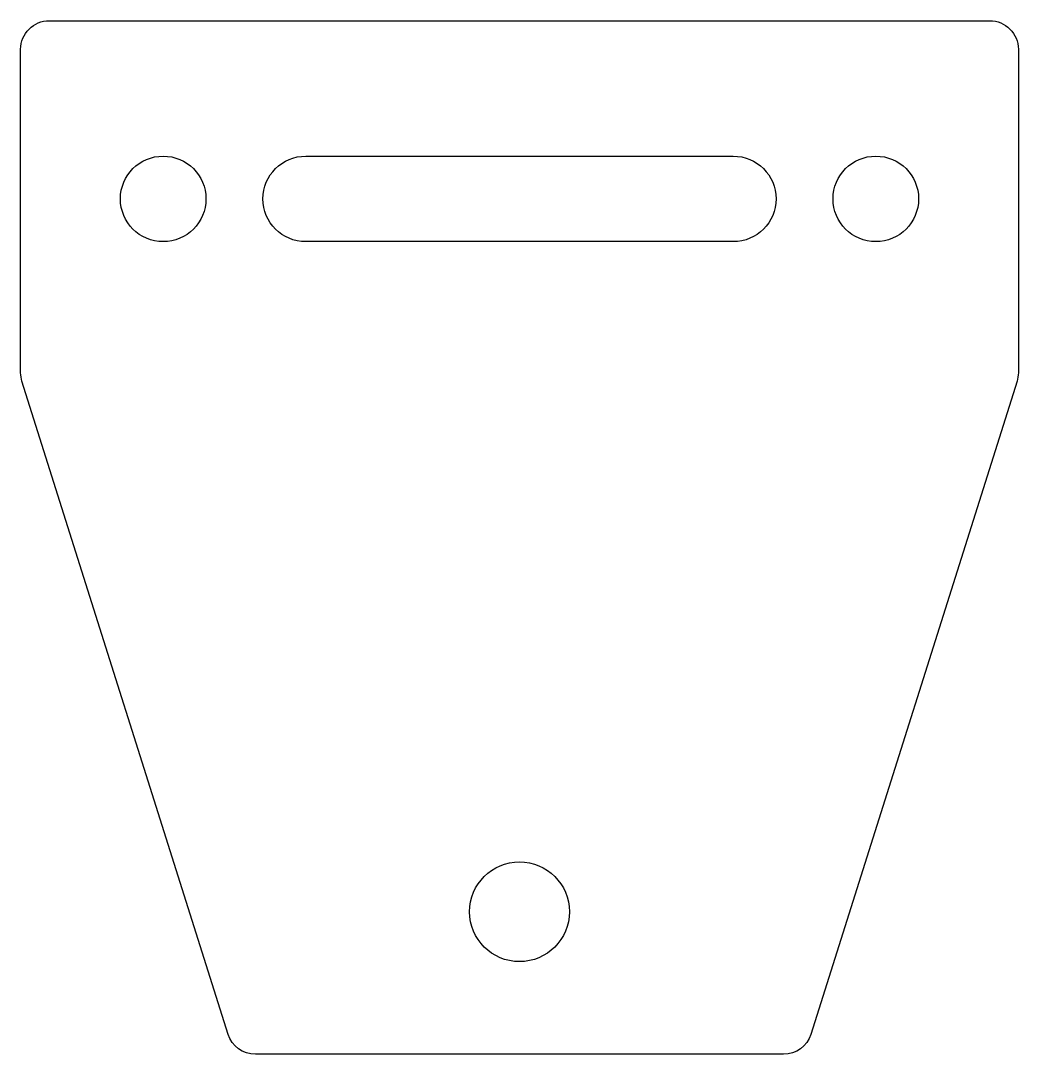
# Model space of a CAD drawing. Header units: millimetres. Extents: x -35 to 35, y -60 to 12.5.
import ezdxf

# ---------------------------------------------------------------- set-up
doc = ezdxf.new("R2010")
doc.units = ezdxf.units.MM
doc.layers.get('0').update_dxf_attribs({"linetype": 'CONTINUOUS'})

msp = doc.modelspace()

# ---------------------------------------------------------------- linework, layer by layer
for points in [[(33, 12.5, -0.414214), (35, 10.5), (35, -12.192, -0.076619), (34.907, -12.794), (20.441, -58.602, -0.32721), (18.534, -60), (-18.534, -60, -0.32721), (-20.441, -58.602), (-34.907, -12.794, -0.076619), (-35, -12.192), (-35, 10.5, -0.414214), (-33, 12.5)], [(15, 3, -1), (15, -3), (-15, -3, -1), (-15, 3)]]:
    msp.add_lwpolyline(points, format="xyb", close=True)
for centre, radius in [((-25, 0), 3), ((25, 0), 3), ((0, -50), 3.5)]:
    msp.add_circle(centre, radius)

doc.saveas('drawing.dxf')
